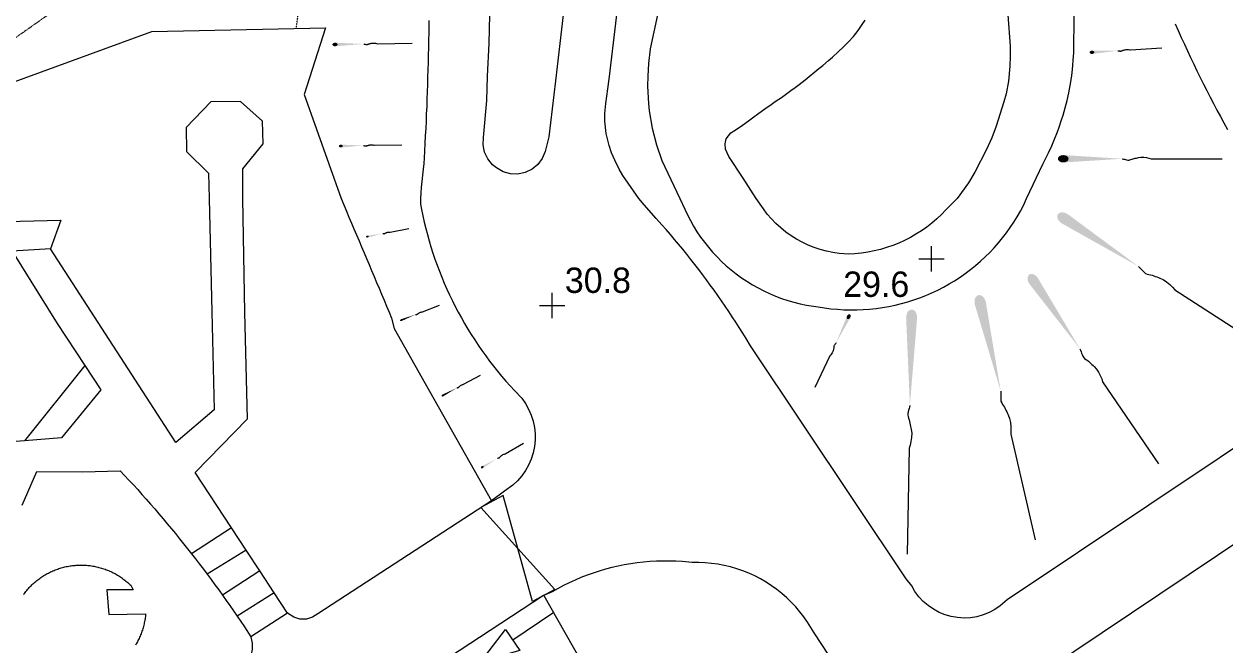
# Model space of a CAD drawing. Header units: millimetres. Extents: x 833924389 to 835767163, y 817400000 to 818811854.
# Drawn here: x 835464360 to 835511644, y 817982408 to 818006871 of the extents above; entities that cross this region are included whole.
import ezdxf
from ezdxf.enums import TextEntityAlignment as Align

# ---------------------------------------------------------------- set-up
doc = ezdxf.new("R2010")
doc.units = ezdxf.units.MM
doc.header["$LTSCALE"] = 10
doc.header["$MEASUREMENT"] = 0
doc.linetypes.add('11nw24d$1$DGN Style 5', pattern=[1.174922, 0.503538, -0.671384])
doc.layers.add('01_Base_Plan', color=5, linetype='Continuous', lineweight=5)
doc.styles.add('11SW4B$0$Style-ENGINEERING', font='ENGINEERING.shx')

# ---------------------------------------------------------------- blocks, each defined once
blk = doc.blocks.new('11SW4B$0$BDYGA_2')
at = {"layer": '01_Base_Plan', "linetype": 'Continuous', "lineweight": 13}
blk.add_3dface([(0, -0.165), (1, 0.165), (1, -0.166), (0, 0.165)], dxfattribs=at)
blk = doc.blocks.new('11SW4B$0$SPOTHT')
at = {"layer": '01_Base_Plan', "linetype": 'Continuous', "lineweight": 13}
for p, q in [((0, -0.5), (0, 0.5)), ((-0.5, 0), (0.5, 0))]:
    blk.add_line(p, q, dxfattribs=at)

msp = doc.modelspace()

# ---------------------------------------------------------------- hatches: boundary and pattern name
at = {"layer": '01_Base_Plan', "linetype": 'Continuous'}
h = msp.add_hatch(color=256, dxfattribs=at)
edge = h.paths.add_edge_path()
edge.add_ellipse((835476603, 818006064), major_axis=(103, 2), ratio=0.683333, start_angle=0, end_angle=360)
h = msp.add_hatch(color=256, dxfattribs=at)
edge = h.paths.add_edge_path()
edge.add_ellipse((835506406, 818005756), major_axis=(93.6, 5.9), ratio=0.683333, start_angle=0, end_angle=360)
h = msp.add_hatch(color=256, dxfattribs=at)
edge = h.paths.add_edge_path()
edge.add_ellipse((835476832, 818002064), major_axis=(81.8, 1.8), ratio=0.683333, start_angle=0, end_angle=360)
h = msp.add_hatch(color=256, dxfattribs=at)
edge = h.paths.add_edge_path()
edge.add_ellipse((835505275, 818001562), major_axis=(212, 0), ratio=0.683333, start_angle=0, end_angle=360)
h = msp.add_hatch(color=256, dxfattribs=at)
edge = h.paths.add_edge_path()
edge.add_ellipse((835505329, 817999203), major_axis=(266, -172), ratio=0.683333, start_angle=0, end_angle=360)
h = msp.add_hatch(color=256, dxfattribs=at)
edge = h.paths.add_edge_path()
edge.add_ellipse((835477877, 817998496), major_axis=(55.2, 10.7), ratio=0.683333, start_angle=0, end_angle=360)
h = msp.add_hatch(color=256, dxfattribs=at)
edge = h.paths.add_edge_path()
edge.add_ellipse((835504105, 817996755), major_axis=(167, -245), ratio=0.683333, start_angle=0, end_angle=360)
h = msp.add_hatch(color=256, dxfattribs=at)
edge = h.paths.add_edge_path()
edge.add_ellipse((835502011, 817995871), major_axis=(74, -317), ratio=0.683333, start_angle=0, end_angle=360)
h = msp.add_hatch(color=256, dxfattribs=at)
edge = h.paths.add_edge_path()
edge.add_ellipse((835496830, 817995343), major_axis=(-45.4, -94.6), ratio=0.683333, start_angle=0, end_angle=360)
h = msp.add_hatch(color=256, dxfattribs=at)
edge = h.paths.add_edge_path()
edge.add_ellipse((835499306, 817995309), major_axis=(-6, -316), ratio=0.683333, start_angle=0, end_angle=360)
h = msp.add_hatch(color=256, dxfattribs=at)
edge = h.paths.add_edge_path()
edge.add_ellipse((835479216, 817995207), major_axis=(51.1, 19.8), ratio=0.683333, start_angle=0, end_angle=360)
h = msp.add_hatch(color=256, dxfattribs=at)
edge = h.paths.add_edge_path()
edge.add_ellipse((835480849, 817992238), major_axis=(50.3, 27.2), ratio=0.683333, start_angle=0, end_angle=360)
h = msp.add_hatch(color=256, dxfattribs=at)
edge = h.paths.add_edge_path()
edge.add_ellipse((835482401, 817989411), major_axis=(55.2, 32.2), ratio=0.683333, start_angle=0, end_angle=360)

# ---------------------------------------------------------------- linework, layer by layer
for p, q in [((835478283, 818006096), (835479640, 818006121)), ((835507930, 818005851), (835509163, 818005928)), ((835478163, 818002093), (835479239, 818002116)), ((835508734, 818001562), (835511531, 818001562)), ((835478777, 817998670), (835479504, 817998811)), ((835509664, 817996401), (835513168, 817994136)), ((835480048, 817995529), (835480721, 817995789)), ((835496091, 817993802), (835495494, 817992557)), ((835466750, 817993417), (835464380, 817990455)), ((835481668, 817992680), (835482330, 817993039)), ((835506827, 817992770), (835509028, 817989548)), ((835503207, 817990716), (835504175, 817986550)), ((835483300, 817989935), (835484028, 817990358)), ((835499206, 817990157), (835499125, 817985992)), ((835472535, 817987017), (835470958, 817986000)), ((835473107, 817986146), (835471574, 817985193)), ((835473645, 817985327), (835472172, 817984372)), ((835474209, 817984467), (835472753, 817983539)), ((835484820, 817984359), (835487694, 817979317)), ((835474737, 817983664), (835473288, 817982733)), ((835483604, 817982610), (835485175, 817983678))]:
    msp.add_line(p, q, dxfattribs=at)
at = {"layer": '01_Base_Plan', "linetype": '11nw24d$1$DGN Style 5', "flags": 128}
msp.add_lwpolyline([(835475086, 818006729), (835475641, 818010973), (835475602, 818011254), (835475496, 818011568), (835475332, 818011854), (835475109, 818012102), (835474844, 818012299), (835474547, 818012439), (835474223, 818012518), (835473895, 818012527), (835473566, 818012473), (835473258, 818012354), (835470813, 818011119), (835463121, 818005689), (835462203, 818005363), (835461918, 818005258), (835461605, 818005146), (835461293, 818005039), (835460977, 818004936), (835460660, 818004838), (835460344, 818004742), (835460023, 818004652), (835459703, 818004564), (835459383, 818004482), (835459063, 818004404), (835458738, 818004330), (835458414, 818004262), (835458090, 818004195), (835457762, 818004135), (835457438, 818004078), (835457109, 818004025), (835456781, 818003977), (835456453, 818003934), (835456125, 818003893), (835455793, 818003857), (835455465, 818003826), (835455133, 818003801), (835454805, 818003777), (835454473, 818003760), (835454373, 818003756), (835454141, 818003746), (835453809, 818003736), (835453477, 818003730), (835453148, 818003730), (835452816, 818003732), (835452484, 818003740), (835452152, 818003754), (835451820, 818003770), (835451492, 818003791), (835451160, 818003814), (835450832, 818003846), (835450611, 818001850), (835450605, 818001793), (835450445, 818000000)], dxfattribs=at)
at = {"layer": '01_Base_Plan', "linetype": 'Continuous', "flags": 128}
for points in [[(835485592, 818007227), (835485286, 818004638), (835485021, 818002422), (835484873, 818001852), (835484760, 818001570), (835484586, 818001336), (835484360, 818001149), (835484097, 818001022), (835483807, 818000962), (835483508, 818000973), (835483221, 818001054), (835482961, 818001199), (835482807, 818001326), (835482619, 818001560), (835482494, 818001828), (835482436, 818002115), (835482448, 818002406), (835482587, 818003859), (835482607, 818004820), (835482673, 818006102), (835482703, 818007227)], [(835488565, 818000000), (835487938, 818000899), (835487791, 818001151), (835487621, 818001503), (835487494, 818001801), (835487394, 818002079), (835487277, 818002557), (835487225, 818003048), (835487228, 818003342), (835487266, 818003734), (835487302, 818004026), (835487343, 818004316), (835487395, 818004695), (835487699, 818007227)], [(835489301, 818007227), (835489016, 818005894), (835488944, 818005309), (835488915, 818004819), (835488911, 818004426), (835488947, 818003743), (835488978, 818003450), (835489092, 818002773), (835489258, 818002113), (835489467, 818001491), (835490179, 818000000)], [(835503091, 818007227), (835503180, 818006002), (835503191, 818005605), (835503178, 818005210), (835503118, 818004615), (835503030, 818004126), (835502942, 818003801), (835502640, 818002848), (835502459, 818002382), (835502258, 818001925), (835501798, 818001037), (835501540, 818000609), (835501104, 818000000)], [(835503826, 818000000), (835504473, 818001349), (835504608, 818001614), (835504697, 818001793), (835504821, 818002066), (835504938, 818002341), (835505048, 818002620), (835505115, 818002809), (835505209, 818003092), (835505269, 818003283), (835505352, 818003572), (835505428, 818003862), (835505492, 818004155), (835505548, 818004449), (835505596, 818004745), (835505621, 818004944), (835505653, 818005240), (835505669, 818005441), (835505690, 818005738), (835505711, 818007227)], [(835458512, 818000000), (835461227, 818003601), (835469398, 818006570), (835476225, 818006726), (835475383, 818004100), (835476846, 818000000)], [(835480301, 818007014), (835480297, 818006813), (835480293, 818006522), (835480286, 818006229), (835480283, 818005939), (835480276, 818005647), (835480268, 818005357), (835480261, 818005066), (835480250, 818004777), (835480243, 818004487), (835480231, 818004199), (835480224, 818003909), (835480213, 818003621), (835480198, 818003331), (835480187, 818003043), (835480176, 818002752), (835480160, 818002462), (835480145, 818002170), (835480130, 818001879), (835480115, 818001587), (835480100, 818001378), (835480079, 818001155), (835480051, 818000910), (835480023, 818000665), (835479999, 818000431), (835479983, 818000217), (835479971, 818000000)], [(835493192, 818000000), (835492673, 818000801), (835492108, 818001651), (835491974, 818001946), (835491959, 818002157), (835492007, 818002354), (835492187, 818002589), (835492361, 818002688), (835492643, 818002886), (835492881, 818003061), (835493044, 818003179), (835493285, 818003354), (835493525, 818003532), (835493771, 818003702), (835493940, 818003814), (835494189, 818003982), (835494393, 818004132), (835494554, 818004251), (835494715, 818004370), (835494876, 818004492), (835495109, 818004674), (835495267, 818004799), (835495501, 818004987), (835495658, 818005113), (835495811, 818005242), (835496037, 818005438), (835496189, 818005570), (835496409, 818005769), (835496628, 818005974), (835496822, 818006164), (835497018, 818006382), (835497204, 818006612), (835497363, 818006852), (835497473, 818007020)], [(835509688, 818006879), (835509805, 818006612), (835509923, 818006343), (835510045, 818006076), (835510166, 818005812), (835510288, 818005546), (835510413, 818005285), (835510537, 818005022), (835510666, 818004762), (835510794, 818004504), (835510926, 818004247), (835511058, 818003990), (835511193, 818003735), (835511329, 818003479), (835511465, 818003226), (835511605, 818002972), (835511745, 818002720)], [(835477733, 818006085), (835477753, 818006081), (835477774, 818006077), (835477795, 818006072), (835477815, 818006068), (835477836, 818006063), (835477857, 818006062), (835477877, 818006067), (835477898, 818006074), (835477918, 818006083), (835477939, 818006089), (835477959, 818006095), (835477980, 818006100), (835478000, 818006105), (835478021, 818006110), (835478042, 818006115), (835478089, 818006122), (835478141, 818006122), (835478193, 818006116), (835478242, 818006107), (835478283, 818006096)], [(835507431, 818005820), (835507450, 818005816), (835507469, 818005813), (835507488, 818005810), (835507507, 818005807), (835507526, 818005804), (835507545, 818005804), (835507563, 818005808), (835507582, 818005816), (835507600, 818005824), (835507618, 818005831), (835507637, 818005837), (835507655, 818005842), (835507674, 818005848), (835507692, 818005853), (835507711, 818005859), (835507754, 818005867), (835507801, 818005869), (835507848, 818005866), (835507893, 818005859), (835507930, 818005851)], [(835472971, 818000000), (835472970, 818001163), (835473777, 818002148), (835473747, 818003042), (835472877, 818003822), (835471710, 818003799), (835470749, 818002800), (835470755, 818001849), (835471623, 818001001), (835471649, 818000000)], [(835477727, 818002083), (835477743, 818002080), (835477760, 818002077), (835477776, 818002073), (835477793, 818002070), (835477809, 818002066), (835477825, 818002065), (835477842, 818002069), (835477858, 818002075), (835477874, 818002082), (835477890, 818002087), (835477907, 818002091), (835477923, 818002095), (835477939, 818002100), (835477956, 818002104), (835477972, 818002108), (835478010, 818002114), (835478051, 818002114), (835478092, 818002109), (835478130, 818002102), (835478163, 818002093)], [(835507601, 818001562), (835507644, 818001552), (835507686, 818001542), (835507729, 818001532), (835507771, 818001522), (835507814, 818001512), (835507856, 818001509), (835507899, 818001518), (835507941, 818001532), (835507984, 818001549), (835508026, 818001562), (835508069, 818001572), (835508111, 818001582), (835508154, 818001592), (835508196, 818001601), (835508239, 818001611), (835508337, 818001624), (835508443, 818001622), (835508550, 818001608), (835508650, 818001587), (835508734, 818001562)], [(835471649, 818000000), (835471758, 817995535), (835471845, 817991675), (835470337, 817990390), (835465399, 817998017)], [(835472535, 817987017), (835471099, 817989205), (835473161, 817991314), (835473057, 817995505), (835472971, 818000000)], [(835479971, 818000000), (835479969, 817999780), (835480007, 817999562), (835480059, 817999314), (835480115, 817999066), (835480175, 817998820), (835480240, 817998575), (835480308, 817998330), (835480382, 817998088), (835480459, 817997846), (835480540, 817997606), (835480626, 817997367), (835480715, 817997130), (835480809, 817996894), (835480907, 817996660), (835481009, 817996427), (835481115, 817996197), (835481225, 817995968), (835481339, 817995741), (835481456, 817995517), (835481578, 817995294), (835481704, 817995073), (835481833, 817994855), (835481966, 817994639), (835482103, 817994425), (835482244, 817994214), (835482388, 817994005), (835482536, 817993798), (835482687, 817993595), (835482842, 817993393), (835483000, 817993195), (835483162, 817992999), (835483327, 817992806), (835483496, 817992616), (835483667, 817992429), (835483955, 817992130), (835484101, 817991922), (835484225, 817991701), (835484326, 817991468), (835484403, 817991227), (835484454, 817990979), (835484480, 817990726), (835484481, 817990473), (835484455, 817990221), (835484404, 817989972), (835484328, 817989730), (835484227, 817989497), (835484104, 817989276), (835483958, 817989068), (835483792, 817988875), (835483607, 817988701), (835483282, 817988466), (835482767, 817988089), (835475933, 817983636), (835475720, 817983499), (835475477, 817983428), (835475223, 817983428), (835474980, 817983500), (835474737, 817983664)], [(835476846, 818000000), (835477053, 817999496), (835477152, 817999263), (835477252, 817999029), (835477351, 817998796), (835477451, 817998563), (835477550, 817998329), (835477649, 817998095), (835477748, 817997862), (835477847, 817997628), (835477946, 817997394), (835478044, 817997161), (835478143, 817996927), (835478241, 817996693), (835478340, 817996459), (835478438, 817996225), (835478536, 817995991), (835478634, 817995757), (835478732, 817995523), (835478830, 817995289), (835478929, 817994879), (835480155, 817992710)], [(835514225, 817991646), (835503068, 817984188), (835502796, 817983945), (835502585, 817983803), (835502360, 817983684), (835502124, 817983590), (835501879, 817983523), (835501627, 817983482), (835501373, 817983470), (835501119, 817983485), (835500868, 817983527), (835500624, 817983596), (835500388, 817983692), (835500165, 817983813), (835499955, 817983957), (835499763, 817984123), (835499591, 817984309), (835499439, 817984513), (835499311, 817984732), (835499089, 817985016), (835492965, 817994194), (835492791, 817994480), (835492657, 817994696), (835492521, 817994910), (835492384, 817995124), (835492245, 817995336), (835492105, 817995548), (835491963, 817995758), (835491819, 817995967), (835491673, 817996175), (835491527, 817996382), (835491378, 817996588), (835491228, 817996793), (835491076, 817996997), (835490923, 817997199), (835490768, 817997400), (835490612, 817997600), (835490454, 817997799), (835490294, 817997997), (835490133, 817998193), (835489971, 817998388), (835489807, 817998582), (835489641, 817998775), (835489475, 817998966), (835489252, 817999204), (835488772, 817999744), (835488565, 818000000)], [(835490179, 818000000), (835490371, 817999581), (835490479, 817999351), (835490595, 817999126), (835490721, 817998906), (835490855, 817998690), (835490997, 817998480), (835491147, 817998275), (835491305, 817998076), (835491471, 817997884), (835491644, 817997698), (835491824, 817997519), (835492011, 817997347), (835492204, 817997182), (835492404, 817997024), (835492609, 817996875), (835492820, 817996734), (835493037, 817996600), (835493258, 817996476), (835493485, 817996360), (835493715, 817996252), (835493950, 817996154), (835494188, 817996064), (835494429, 817995984), (835494674, 817995914), (835494921, 817995852), (835495170, 817995800), (835495625, 817995731), (835495876, 817995690), (835496129, 817995656), (835496382, 817995632), (835496636, 817995616), (835496890, 817995608), (835497145, 817995609), (835497399, 817995619), (835497653, 817995637), (835497906, 817995664), (835498158, 817995699), (835498409, 817995742), (835498658, 817995794), (835498905, 817995855), (835499151, 817995924), (835499393, 817996000), (835499633, 817996085), (835499870, 817996178), (835500103, 817996279), (835500333, 817996388), (835500560, 817996505), (835500782, 817996629), (835501000, 817996760), (835501213, 817996899), (835501421, 817997044), (835501625, 817997197), (835501823, 817997356), (835502015, 817997522), (835502202, 817997695), (835502383, 817997873), (835502558, 817998058), (835502726, 817998248), (835502888, 817998444), (835503043, 817998645), (835503191, 817998851), (835503332, 817999063), (835503466, 817999278), (835503593, 817999499), (835503712, 817999723), (835503826, 818000000)], [(835501104, 818000000), (835500657, 817999548), (835500480, 817999366), (835500295, 817999192), (835500101, 817999027), (835499901, 817998871), (835499693, 817998724), (835499478, 817998588), (835499257, 817998462), (835499031, 817998346), (835498799, 817998241), (835498563, 817998147), (835498322, 817998064), (835498078, 817997993), (835497830, 817997933), (835497581, 817997884), (835497329, 817997848), (835497075, 817997823), (835496821, 817997810), (835496451, 817997836), (835496199, 817997872), (835495950, 817997923), (835495704, 817997989), (835495463, 817998069), (835495227, 817998164), (835494997, 817998272), (835494774, 817998394), (835494558, 817998529), (835494352, 817998677), (835494154, 817998837), (835493966, 817999008), (835493789, 817999190), (835493623, 817999382), (835493469, 817999584), (835493192, 818000000)], [(835460989, 817999025), (835465803, 817999144), (835465399, 817998017)], [(835478482, 817998613), (835478493, 817998613), (835478505, 817998612), (835478517, 817998612), (835478528, 817998611), (835478540, 817998611), (835478551, 817998612), (835478561, 817998617), (835478572, 817998623), (835478582, 817998629), (835478592, 817998635), (835478603, 817998639), (835478613, 817998644), (835478624, 817998649), (835478635, 817998654), (835478645, 817998658), (835478670, 817998667), (835478698, 817998671), (835478726, 817998673), (835478753, 817998673), (835478777, 817998670)], [(835465399, 817998017), (835463894, 817997925), (835465660, 817995067), (835466750, 817993417)], [(835508243, 817997318), (835508289, 817997271), (835508334, 817997225), (835508379, 817997178), (835508424, 817997131), (835508470, 817997084), (835508521, 817997046), (835508581, 817997022), (835508646, 817997006), (835508712, 817996992), (835508776, 817996974), (835508837, 817996952), (835508899, 817996930), (835508960, 817996908), (835509021, 817996886), (835509083, 817996864), (835509216, 817996800), (835509347, 817996711), (835509470, 817996607), (835509578, 817996500), (835509664, 817996401)], [(835479775, 817995424), (835479786, 817995425), (835479798, 817995427), (835479809, 817995428), (835479820, 817995430), (835479831, 817995431), (835479841, 817995435), (835479851, 817995441), (835479860, 817995448), (835479868, 817995456), (835479877, 817995463), (835479887, 817995469), (835479896, 817995476), (835479905, 817995482), (835479915, 817995488), (835479924, 817995495), (835479946, 817995507), (835479972, 817995516), (835479999, 817995523), (835480025, 817995527), (835480048, 817995529)], [(835496333, 817994307), (835496319, 817994290), (835496306, 817994273), (835496292, 817994257), (835496279, 817994240), (835496265, 817994223), (835496255, 817994205), (835496250, 817994184), (835496247, 817994162), (835496245, 817994139), (835496242, 817994118), (835496238, 817994097), (835496233, 817994076), (835496228, 817994055), (835496224, 817994033), (835496219, 817994012), (835496204, 817993966), (835496180, 817993919), (835496151, 817993874), (835496120, 817993834), (835496091, 817993802)], [(835505935, 817994075), (835505957, 817994018), (835505979, 817993962), (835506001, 817993905), (835506023, 817993848), (835506045, 817993791), (835506075, 817993740), (835506118, 817993698), (835506169, 817993660), (835506221, 817993624), (835506269, 817993586), (835506314, 817993544), (835506359, 817993503), (835506404, 817993462), (835506449, 817993421), (835506494, 817993380), (835506586, 817993277), (835506667, 817993152), (835506735, 817993018), (835506789, 817992887), (835506827, 817992770)], [(835466750, 817993417), (835467381, 817992464), (835465833, 817990571), (835464380, 817990455)], [(835480155, 817992710), (835482767, 817988089), (835482783, 817988061)], [(835481400, 817992535), (835481411, 817992538), (835481423, 817992541), (835481434, 817992545), (835481445, 817992548), (835481457, 817992551), (835481467, 817992556), (835481476, 817992563), (835481484, 817992572), (835481492, 817992581), (835481501, 817992590), (835481509, 817992597), (835481518, 817992605), (835481527, 817992613), (835481536, 817992621), (835481544, 817992629), (835481566, 817992644), (835481592, 817992657), (835481619, 817992668), (835481645, 817992675), (835481668, 817992680)], [(835502815, 817992405), (835502815, 817992338), (835502815, 817992271), (835502815, 817992205), (835502815, 817992138), (835502815, 817992071), (835502825, 817992007), (835502852, 817991946), (835502889, 817991888), (835502928, 817991831), (835502962, 817991772), (835502992, 817991712), (835503021, 817991652), (835503050, 817991592), (835503080, 817991532), (835503109, 817991472), (835503162, 817991330), (835503196, 817991171), (835503212, 817991007), (835503215, 817990851), (835503207, 817990716)], [(835499238, 817991844), (835499222, 817991781), (835499206, 817991718), (835499190, 817991655), (835499174, 817991592), (835499158, 817991529), (835499153, 817991466), (835499164, 817991403), (835499185, 817991339), (835499208, 817991275), (835499226, 817991211), (835499240, 817991148), (835499253, 817991084), (835499267, 817991021), (835499280, 817990957), (835499294, 817990894), (835499310, 817990747), (835499303, 817990588), (835499280, 817990429), (835499245, 817990282), (835499206, 817990157)], [(835464380, 817990455), (835462873, 817990335), (835459868, 817990379)], [(835483006, 817989763), (835483018, 817989767), (835483031, 817989771), (835483043, 817989775), (835483056, 817989779), (835483069, 817989782), (835483080, 817989788), (835483090, 817989797), (835483099, 817989807), (835483107, 817989818), (835483116, 817989828), (835483126, 817989837), (835483135, 817989846), (835483145, 817989855), (835483155, 817989864), (835483164, 817989873), (835483188, 817989891), (835483216, 817989906), (835483246, 817989919), (835483275, 817989928), (835483300, 817989935)], [(835464293, 817987916), (835464859, 817989248), (835466667, 817989232), (835468146, 817989273), (835468319, 817989088), (835468492, 817988902), (835468664, 817988715), (835468835, 817988527), (835469004, 817988338), (835469173, 817988148), (835469341, 817987957), (835469507, 817987766), (835469673, 817987573), (835469837, 817987379), (835470000, 817987185), (835470163, 817986990), (835470324, 817986794), (835470484, 817986596), (835470643, 817986398), (835470801, 817986200), (835470958, 817986000)], [(835503416, 817980627), (835515894, 817988993), (835516116, 817989117), (835516349, 817989218), (835516591, 817989298), (835516839, 817989355), (835517091, 817989389), (835517345, 817989400), (835517599, 817989386), (835517851, 817989350), (835518098, 817989290), (835518339, 817989207), (835518570, 817989102), (835518791, 817988977), (835519000, 817988831), (835519197, 817988663), (835526116, 817980787)], [(835474737, 817983664), (835474209, 817984467), (835473645, 817985327), (835473107, 817986146), (835472535, 817987017)], [(835470958, 817986000), (835471113, 817985799), (835471268, 817985598), (835471422, 817985396), (835471574, 817985193), (835471725, 817984989), (835471875, 817984784), (835472024, 817984579), (835472172, 817984372), (835472319, 817984165), (835472465, 817983957), (835472609, 817983748), (835472753, 817983539), (835472895, 817983329), (835473036, 817983118), (835473288, 817982733)], [(835464342, 817984400), (835464372, 817984441), (835464402, 817984480), (835464434, 817984519), (835464465, 817984558), (835464498, 817984596), (835464531, 817984633), (835464565, 817984670), (835464599, 817984706), (835464635, 817984742), (835464670, 817984777), (835464707, 817984811), (835464744, 817984845), (835464781, 817984878), (835464819, 817984910), (835464858, 817984942), (835464898, 817984973), (835464937, 817985003), (835464978, 817985032), (835465019, 817985061), (835465060, 817985089), (835465102, 817985116), (835465144, 817985143), (835465187, 817985169), (835465231, 817985193), (835465274, 817985218), (835465318, 817985241), (835465363, 817985264), (835465408, 817985286), (835465453, 817985307), (835465499, 817985327), (835465545, 817985346), (835465592, 817985365), (835465638, 817985383), (835465685, 817985399), (835465733, 817985416), (835465780, 817985431), (835465828, 817985445), (835465876, 817985459), (835465925, 817985471), (835465973, 817985483), (835466022, 817985494), (835466071, 817985504), (835466120, 817985513), (835466170, 817985521), (835466219, 817985529), (835466269, 817985535), (835466318, 817985541), (835466368, 817985545), (835466418, 817985549), (835466468, 817985552), (835466518, 817985554), (835466568, 817985555), (835466618, 817985556), (835466668, 817985555), (835466718, 817985554), (835466768, 817985551), (835466818, 817985548), (835466867, 817985544), (835466917, 817985538), (835466967, 817985533), (835467016, 817985526), (835467066, 817985518), (835467115, 817985509), (835467164, 817985500), (835467213, 817985489), (835467262, 817985478), (835467310, 817985466), (835467359, 817985453), (835467407, 817985439), (835467454, 817985424), (835467502, 817985409), (835467549, 817985392), (835467596, 817985375), (835467643, 817985357), (835467689, 817985338), (835467735, 817985318), (835467780, 817985298), (835467826, 817985277), (835467870, 817985254), (835467915, 817985231), (835467959, 817985208), (835468002, 817985183), (835468046, 817985158), (835468088, 817985132), (835468130, 817985105), (835468172, 817985077), (835468213, 817985049), (835468254, 817985020), (835468294, 817984990), (835468334, 817984960), (835468373, 817984928), (835468411, 817984896), (835468449, 817984864), (835468487, 817984831), (835468523, 817984797), (835468559, 817984762), (835468657, 817984587), (835467618, 817984586), (835467699, 817983613), (835469146, 817983630), (835469142, 817983580), (835469137, 817983530), (835469130, 817983481), (835469123, 817983431), (835469115, 817983382), (835469106, 817983333), (835469096, 817983284), (835469086, 817983235), (835469074, 817983186), (835469062, 817983138), (835469048, 817983090), (835469034, 817983042), (835469019, 817982994), (835469004, 817982947), (835468987, 817982899), (835468969, 817982852), (835468951, 817982806), (835468932, 817982760), (835468912, 817982714), (835468891, 817982668), (835468870, 817982623), (835468847, 817982579), (835468824, 817982534), (835468800, 817982490), (835468776, 817982447), (835468750, 817982404)], [(835501661, 817973447), (835495467, 817982881), (835495211, 817983308), (835495065, 817983516), (835494910, 817983717), (835494744, 817983910), (835494570, 817984094), (835494387, 817984271), (835494196, 817984438), (835493997, 817984595), (835493790, 817984743), (835493577, 817984881), (835493357, 817985009), (835493131, 817985126), (835492900, 817985232), (835492664, 817985326), (835492423, 817985409), (835492179, 817985481), (835491932, 817985540), (835491682, 817985588), (835491430, 817985624), (835491176, 817985647), (835490922, 817985659), (835490668, 817985658), (835490276, 817985695), (835490022, 817985709), (835489768, 817985716), (835489513, 817985716), (835489259, 817985709), (835489005, 817985694), (835488751, 817985673), (835488498, 817985644), (835488246, 817985607), (835487995, 817985564), (835487746, 817985513), (835487498, 817985456), (835487252, 817985391), (835487008, 817985319), (835486766, 817985240), (835486526, 817985155), (835486289, 817985062), (835486055, 817984963), (835485823, 817984858), (835485595, 817984745), (835485370, 817984626), (835485149, 817984501), (835484819, 817984362), (835479394, 817980793)], [(835473288, 817982733), (835473339, 817982485), (835473338, 817982232), (835473285, 817981984), (835473184, 817981752), (835473037, 817981545), (835472745, 817981299), (835469017, 817978797), (835464953, 817976048), (835460814, 817975510), (835457413, 817975278), (835458798, 817979269), (835459874, 817982651), (835463913, 817982425)]]:
    msp.add_lwpolyline(points, dxfattribs=at)
at = {"layer": '01_Base_Plan', "linetype": 'Continuous'}
for points in [[(835477733, 818006085), (835476602, 818006135), (835476604, 818005994)], [(835477727, 818002083), (835476831, 818002120), (835476833, 818002008)], [(835478482, 817998613), (835477870, 817998534), (835477884, 817998458)], [(835502815, 817992405), (835502227, 817995921), (835501795, 817995821)], [(835479775, 817995424), (835479202, 817995242), (835479229, 817995172)], [(835496333, 817994307), (835496894, 817995312), (835496765, 817995374)], [(835499238, 817991844), (835499523, 817995304), (835499090, 817995313)], [(835481400, 817992535), (835480831, 817992272), (835480868, 817992203)]]:
    msp.add_solid(points, dxfattribs=at)
at = {"layer": '01_Base_Plan', "linetype": 'Continuous', "extrusion": (0, 0, -1)}
for points in [[(-835507431, 818005820), (-835506402, 818005820), (-835506410, 818005692)], [(-835507601, 818001562), (-835505275, 818001708), (-835505275, 818001417)], [(-835508243, 817997318), (-835505446, 817999385), (-835505211, 817999021)], [(-835505935, 817994075), (-835504272, 817996870), (-835503937, 817996641)], [(-835483006, 817989763), (-835482379, 817989449), (-835482423, 817989374)]]:
    msp.add_solid(points, dxfattribs=at)
at = {"layer": '01_Base_Plan', "linetype": 'Continuous'}
msp.add_3dface([(835482345, 817987820), (835485258, 817984600), (835484382, 817984118), (835483221, 817988302)], dxfattribs=at)

# ---------------------------------------------------------------- block references
at = {"layer": '01_Base_Plan', "linetype": 'Continuous', "xscale": 1000, "yscale": 1000, "zscale": 1000}
for p in [(835500085, 817997621, 29600), (835485153, 817995777, 30800)]:
    msp.add_blockref('11SW4B$0$SPOTHT', p, dxfattribs=at)
at = {"layer": '01_Base_Plan', "linetype": 'Continuous', "xscale": 3025.514582823653, "yscale": 3025.514582823653, "zscale": 3025.514582823653, "rotation": 34.20697185842914}
msp.add_blockref('11SW4B$0$BDYGA_2', (835481101, 817980909), dxfattribs=at)

# ---------------------------------------------------------------- texts
at = {"layer": '01_Base_Plan', "linetype": 'Continuous', "style": '11SW4B$0$Style-ENGINEERING'}
msp.add_text('30.8', height=1000, dxfattribs=at).set_placement((835485653, 817996277, 30800))
msp.add_text('29.6', height=1000, dxfattribs=at).set_placement((835499215, 817997121, 29600), align=Align.TOP_RIGHT)

doc.saveas('drawing.dxf')
